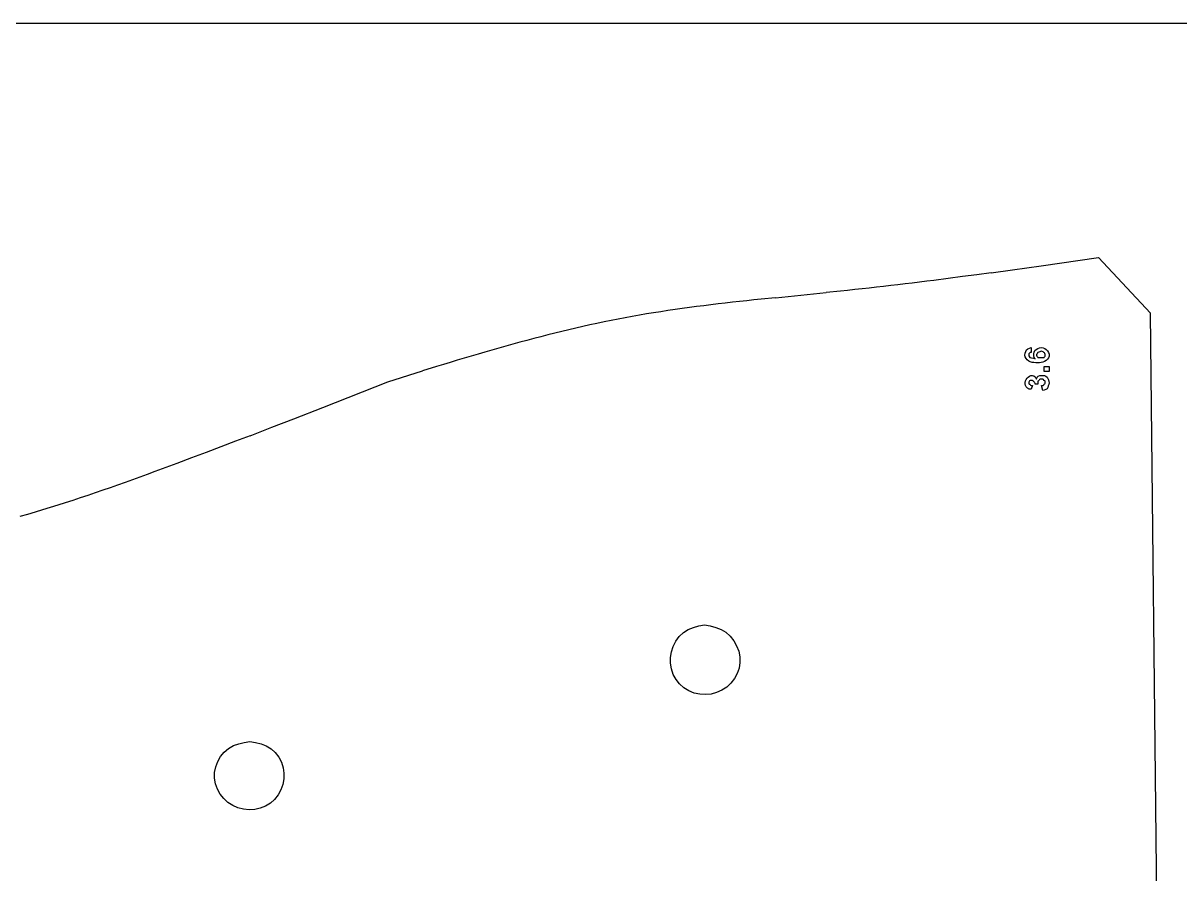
# Model space of a CAD drawing. Extents: x -314 to 250, y -186 to 186.
# Drawn here: x -41.6 to 34.5, y 130.2 to 186.1 of the extents above; entities that cross this region are included whole.
import ezdxf

# ---------------------------------------------------------------- set-up
doc = ezdxf.new("R2010")
doc.units = 0
doc.header["$MEASUREMENT"] = 0
doc.layers.get('0').update_dxf_attribs({"linetype": 'CONTINUOUS'})

msp = doc.modelspace()

# ---------------------------------------------------------------- linework, layer by layer
for p, q in [((-122.452, 186.124), (249.797, 186.124)), ((25.366, 170.166), (29.131, 170.706)), ((32.547, 167.042), (29.131, 170.706)), ((22.07, 169.705), (23.483, 169.9)), ((23.483, 169.9), (25.366, 170.166)), ((16.41, 168.971), (15.937, 168.915)), ((16.882, 169.029), (16.41, 168.971)), ((17.354, 169.087), (16.882, 169.029)), ((17.826, 169.146), (17.354, 169.087)), ((18.298, 169.206), (17.826, 169.146)), ((19.242, 169.327), (18.298, 169.206)), ((20.185, 169.451), (19.242, 169.327)), ((21.128, 169.577), (20.185, 169.451)), ((22.07, 169.705), (21.128, 169.577)), ((7.884, 168.066), (11.203, 168.397)), ((12.151, 168.494), (11.203, 168.397)), ((12.625, 168.543), (12.151, 168.494)), ((13.099, 168.594), (12.625, 168.543)), ((13.572, 168.645), (13.099, 168.594)), ((14.045, 168.697), (13.572, 168.645)), ((14.519, 168.75), (14.045, 168.697)), ((14.992, 168.804), (14.519, 168.75)), ((15.464, 168.859), (14.992, 168.804)), ((15.937, 168.915), (15.464, 168.859)), ((2.682, 167.479), (2.211, 167.417)), ((3.154, 167.54), (2.682, 167.479)), ((3.626, 167.598), (3.154, 167.54)), ((4.098, 167.655), (3.626, 167.598)), ((4.57, 167.71), (4.098, 167.655)), ((5.043, 167.764), (4.57, 167.71)), ((5.516, 167.817), (5.043, 167.764)), ((5.989, 167.868), (5.516, 167.817)), ((6.463, 167.919), (5.989, 167.868)), ((6.936, 167.968), (6.463, 167.919)), ((7.884, 168.066), (6.936, 167.968)), ((-2.008, 166.749), (-2.474, 166.66)), ((-1.542, 166.834), (-2.008, 166.749)), ((-1.074, 166.917), (-1.542, 166.834)), ((-0.607, 166.996), (-1.074, 166.917)), ((-0.138, 167.072), (-0.607, 166.996)), ((0.331, 167.146), (-0.138, 167.072)), ((0.8, 167.218), (0.331, 167.146)), ((1.27, 167.286), (0.8, 167.218)), ((1.74, 167.353), (1.27, 167.286)), ((2.211, 167.417), (1.74, 167.353)), ((33.046, 121.874), (32.547, 167.042)), ((-5.72, 165.957), (-6.182, 165.845)), ((-5.258, 166.065), (-5.72, 165.957)), ((-4.795, 166.171), (-5.258, 166.065)), ((-4.332, 166.275), (-4.795, 166.171)), ((-3.869, 166.375), (-4.332, 166.275)), ((-3.404, 166.473), (-3.869, 166.375)), ((-2.94, 166.568), (-3.404, 166.473)), ((-2.474, 166.66), (-2.94, 166.568)), ((-8.484, 165.256), (-8.943, 165.132)), ((-8.024, 165.378), (-8.484, 165.256)), ((-7.564, 165.498), (-8.024, 165.378)), ((-7.104, 165.616), (-7.564, 165.498)), ((-6.643, 165.732), (-7.104, 165.616)), ((-6.182, 165.845), (-6.643, 165.732)), ((-11.234, 164.486), (-11.691, 164.353)), ((-10.776, 164.618), (-11.234, 164.486)), ((-10.318, 164.749), (-10.776, 164.618)), ((-9.86, 164.878), (-10.318, 164.749)), ((-9.402, 165.006), (-9.86, 164.878)), ((-8.943, 165.132), (-9.402, 165.006)), ((24.295, 164.288), (24.31, 164.408)), ((24.31, 164.408), (24.354, 164.519)), ((24.354, 164.519), (24.388, 164.633)), ((24.388, 164.633), (24.492, 164.696)), ((24.492, 164.696), (24.602, 164.741)), ((24.63, 164.459), (24.555, 164.366)), ((24.602, 164.741), (24.712, 164.789)), ((24.712, 164.459), (24.63, 164.459)), ((24.712, 164.789), (24.712, 164.459)), ((24.881, 164.368), (24.889, 164.488)), ((24.889, 164.488), (24.938, 164.597)), ((24.938, 164.597), (25.033, 164.669)), ((25.033, 164.669), (25.142, 164.72)), ((25.118, 164.431), (25.095, 164.377)), ((25.149, 164.471), (25.118, 164.431)), ((25.142, 164.72), (25.251, 164.77)), ((25.212, 164.479), (25.149, 164.471)), ((25.266, 164.502), (25.212, 164.479)), ((25.251, 164.77), (25.369, 164.789)), ((25.317, 164.528), (25.266, 164.502)), ((25.375, 164.541), (25.317, 164.528)), ((25.369, 164.789), (25.489, 164.775)), ((25.432, 164.531), (25.375, 164.541)), ((25.485, 164.506), (25.432, 164.531)), ((25.532, 164.471), (25.485, 164.506)), ((25.489, 164.775), (25.598, 164.725)), ((25.574, 164.432), (25.532, 164.471)), ((25.611, 164.387), (25.574, 164.432)), ((25.598, 164.725), (25.69, 164.648)), ((25.69, 164.648), (25.773, 164.562)), ((25.773, 164.562), (25.842, 164.464)), ((25.842, 164.464), (25.876, 164.349)), ((-13.975, 163.669), (-14.431, 163.53)), ((-13.518, 163.808), (-13.975, 163.669)), ((-13.062, 163.946), (-13.518, 163.808)), ((-12.605, 164.082), (-13.062, 163.946)), ((-12.148, 164.218), (-12.605, 164.082)), ((-11.691, 164.353), (-12.148, 164.218)), ((24.313, 164.17), (24.295, 164.288)), ((24.369, 164.064), (24.313, 164.17)), ((24.447, 163.972), (24.369, 164.064)), ((24.538, 163.894), (24.447, 163.972)), ((24.644, 163.837), (24.538, 163.894)), ((24.555, 164.366), (24.554, 164.248)), ((24.554, 164.248), (24.61, 164.138)), ((24.61, 164.138), (24.724, 164.121)), ((24.759, 163.807), (24.644, 163.837)), ((24.724, 164.121), (24.845, 164.089)), ((24.88, 163.795), (24.759, 163.807)), ((24.845, 164.089), (24.962, 164.039)), ((24.999, 163.791), (24.88, 163.795)), ((24.884, 164.248), (24.881, 164.368)), ((24.904, 164.131), (24.884, 164.248)), ((24.962, 164.039), (24.904, 164.131)), ((25.119, 163.791), (24.999, 163.791)), ((25.056, 164.333), (25.048, 164.275)), ((25.048, 164.275), (25.073, 164.223)), ((25.095, 164.377), (25.056, 164.333)), ((25.073, 164.223), (25.111, 164.18)), ((25.111, 164.18), (25.129, 164.124)), ((25.239, 163.791), (25.119, 163.791)), ((25.129, 164.124), (25.298, 164.124)), ((25.359, 163.797), (25.239, 163.791)), ((25.298, 164.124), (25.546, 164.124)), ((25.477, 163.817), (25.359, 163.797)), ((25.588, 163.861), (25.477, 163.817)), ((25.546, 164.124), (25.583, 164.169)), ((25.583, 164.169), (25.613, 164.219)), ((25.687, 163.931), (25.588, 163.861)), ((25.632, 164.333), (25.611, 164.387)), ((25.613, 164.219), (25.63, 164.275)), ((25.63, 164.275), (25.632, 164.333)), ((25.771, 164.016), (25.687, 163.931)), ((25.84, 164.115), (25.771, 164.016)), ((25.875, 164.229), (25.84, 164.115)), ((25.876, 164.349), (25.875, 164.229)), ((-17.621, 162.54), (-15.343, 163.249)), ((-14.431, 163.53), (-15.343, 163.249)), ((24.509, 162.836), (24.587, 162.905)), ((24.587, 162.905), (24.678, 162.951)), ((24.678, 162.951), (24.782, 162.952)), ((24.782, 162.952), (24.878, 162.919)), ((24.878, 162.919), (24.957, 162.85)), ((25.096, 162.836), (25.169, 162.908)), ((25.169, 162.908), (25.264, 162.948)), ((25.264, 162.948), (25.367, 162.957)), ((25.367, 162.957), (25.47, 162.956)), ((25.47, 162.956), (25.573, 162.947)), ((25.546, 163.539), (25.879, 163.539)), ((25.546, 163.208), (25.546, 163.539)), ((25.879, 163.208), (25.546, 163.208)), ((25.573, 162.947), (25.669, 162.911)), ((25.669, 162.911), (25.745, 162.841)), ((25.879, 163.539), (25.879, 163.208)), ((-21.908, 160.849), (-17.621, 162.54)), ((24.297, 162.39), (24.298, 162.493)), ((24.321, 162.29), (24.297, 162.39)), ((24.298, 162.493), (24.319, 162.594)), ((24.319, 162.594), (24.369, 162.685)), ((24.382, 162.207), (24.321, 162.29)), ((24.369, 162.685), (24.436, 162.763)), ((24.464, 162.124), (24.382, 162.207)), ((24.436, 162.763), (24.509, 162.836)), ((24.499, 162.095), (24.464, 162.124)), ((24.547, 162.467), (24.545, 162.42)), ((24.545, 162.42), (24.566, 162.38)), ((24.549, 162.513), (24.547, 162.467)), ((24.567, 162.555), (24.549, 162.513)), ((24.566, 162.38), (24.615, 162.378)), ((24.596, 162.591), (24.567, 162.555)), ((24.63, 162.623), (24.596, 162.591)), ((24.615, 162.378), (24.642, 162.352)), ((24.712, 162.623), (24.63, 162.623)), ((24.642, 162.352), (24.66, 162.307)), ((24.66, 162.307), (24.705, 162.293)), ((24.705, 162.293), (24.753, 162.29)), ((24.755, 162.623), (24.712, 162.623)), ((24.798, 162.289), (24.712, 162.041)), ((24.753, 162.29), (24.798, 162.289)), ((24.796, 162.612), (24.755, 162.623)), ((24.832, 162.589), (24.796, 162.612)), ((24.863, 162.56), (24.832, 162.589)), ((24.892, 162.528), (24.863, 162.56)), ((24.919, 162.494), (24.892, 162.528)), ((24.941, 162.457), (24.919, 162.494)), ((24.954, 162.417), (24.941, 162.457)), ((24.963, 162.375), (24.954, 162.417)), ((24.957, 162.85), (25.02, 162.73)), ((25.129, 162.375), (24.963, 162.375)), ((25.02, 162.73), (25.055, 162.733)), ((25.055, 162.733), (25.096, 162.836)), ((25.131, 162.512), (25.129, 162.457)), ((25.129, 162.457), (25.129, 162.375)), ((25.138, 162.572), (25.131, 162.512)), ((25.176, 162.607), (25.138, 162.572)), ((25.222, 162.634), (25.176, 162.607)), ((25.244, 162.686), (25.222, 162.634)), ((25.299, 162.702), (25.244, 162.686)), ((25.356, 162.705), (25.299, 162.702)), ((25.41, 162.705), (25.356, 162.705)), ((25.38, 162.289), (25.435, 162.29)), ((25.463, 161.958), (25.38, 162.289)), ((25.468, 162.701), (25.41, 162.705)), ((25.435, 162.29), (25.494, 162.297)), ((25.52, 162.682), (25.468, 162.701)), ((25.494, 162.297), (25.53, 162.336)), ((25.541, 162.629), (25.52, 162.682)), ((25.53, 162.336), (25.556, 162.381)), ((25.59, 162.606), (25.541, 162.629)), ((25.556, 162.381), (25.61, 162.4)), ((25.624, 162.566), (25.59, 162.606)), ((25.61, 162.4), (25.631, 162.452)), ((25.631, 162.507), (25.624, 162.566)), ((25.631, 162.452), (25.631, 162.507)), ((25.745, 162.841), (25.801, 162.754)), ((25.808, 162.155), (25.75, 162.077)), ((25.801, 162.754), (25.842, 162.66)), ((25.826, 162.259), (25.808, 162.155)), ((25.859, 162.356), (25.826, 162.259)), ((25.842, 162.66), (25.871, 162.56)), ((25.879, 162.457), (25.859, 162.356)), ((25.871, 162.56), (25.879, 162.457)), ((24.536, 162.07), (24.499, 162.095)), ((24.578, 162.054), (24.536, 162.07)), ((24.622, 162.045), (24.578, 162.054)), ((24.667, 162.041), (24.622, 162.045)), ((24.712, 162.041), (24.667, 162.041)), ((25.564, 161.981), (25.463, 161.958)), ((25.656, 162.024), (25.564, 161.981)), ((25.75, 162.077), (25.656, 162.024)), ((-23.817, 160.101), (-21.908, 160.849)), ((-25.252, 159.543), (-23.817, 160.101)), ((-26.69, 158.987), (-25.252, 159.543)), ((-27.65, 158.619), (-28.612, 158.252)), ((-26.69, 158.987), (-27.65, 158.619)), ((-29.576, 157.887), (-30.542, 157.523)), ((-28.612, 158.252), (-29.576, 157.887)), ((-32.48, 156.803), (-32.967, 156.625)), ((-31.995, 156.983), (-32.48, 156.803)), ((-31.51, 157.162), (-31.995, 156.983)), ((-30.542, 157.523), (-31.51, 157.162)), ((-34.429, 156.093), (-34.918, 155.917)), ((-33.941, 156.27), (-34.429, 156.093)), ((-33.453, 156.447), (-33.941, 156.27)), ((-32.967, 156.625), (-33.453, 156.447)), ((-36.389, 155.398), (-36.881, 155.229)), ((-35.898, 155.57), (-36.389, 155.398)), ((-35.408, 155.743), (-35.898, 155.57)), ((-34.918, 155.917), (-35.408, 155.743)), ((-38.853, 154.572), (-39.348, 154.414)), ((-38.359, 154.733), (-38.853, 154.572)), ((-37.866, 154.896), (-38.359, 154.733)), ((-37.373, 155.061), (-37.866, 154.896)), ((-36.881, 155.229), (-37.373, 155.061)), ((-41.333, 153.816), (-41.831, 153.675)), ((-40.836, 153.96), (-41.333, 153.816)), ((-40.339, 154.108), (-40.836, 153.96)), ((-39.843, 154.26), (-40.339, 154.108)), ((-39.348, 154.414), (-39.843, 154.26)), ((1.821, 146.039), (2.131, 146.243)), ((2.131, 146.243), (2.474, 146.381)), ((2.474, 146.381), (2.839, 146.472)), ((2.839, 146.472), (3.215, 146.54)), ((3.215, 146.54), (3.591, 146.472)), ((3.591, 146.472), (3.956, 146.383)), ((3.956, 146.383), (4.302, 146.25)), ((4.302, 146.25), (4.618, 146.056)), ((1.151, 145.126), (1.325, 145.465)), ((1.325, 145.465), (1.55, 145.774)), ((1.55, 145.774), (1.821, 146.039)), ((4.618, 146.056), (4.898, 145.803)), ((4.898, 145.803), (5.135, 145.503)), ((5.135, 145.503), (5.324, 145.171)), ((0.971, 144.396), (1.032, 144.767)), ((1.032, 144.767), (1.151, 145.126)), ((5.324, 145.171), (5.458, 144.817)), ((5.458, 144.817), (5.533, 144.448)), ((0.971, 144.02), (0.971, 144.396)), ((1.034, 143.647), (0.971, 144.02)), ((5.542, 144.072), (5.484, 143.699)), ((5.533, 144.448), (5.542, 144.072)), ((1.157, 143.29), (1.034, 143.647)), ((1.338, 142.958), (1.157, 143.29)), ((5.362, 143.34), (5.181, 143.008)), ((5.484, 143.699), (5.362, 143.34)), ((1.572, 142.662), (1.338, 142.958)), ((1.854, 142.409), (1.572, 142.662)), ((2.173, 142.208), (1.854, 142.409)), ((4.669, 142.457), (4.353, 142.25)), ((4.948, 142.711), (4.669, 142.457)), ((5.181, 143.008), (4.948, 142.711)), ((2.522, 142.064), (2.173, 142.208)), ((2.891, 141.98), (2.522, 142.064)), ((3.268, 141.957), (2.891, 141.98)), ((3.643, 141.996), (3.268, 141.957)), ((4.008, 142.095), (3.643, 141.996)), ((4.353, 142.25), (4.008, 142.095)), ((-28.104, 138.42), (-27.785, 138.606)), ((-27.785, 138.606), (-27.44, 138.73)), ((-27.44, 138.73), (-27.076, 138.812)), ((-27.076, 138.812), (-26.703, 138.873)), ((-26.703, 138.873), (-26.329, 138.812)), ((-26.329, 138.812), (-25.966, 138.728)), ((-25.966, 138.728), (-25.622, 138.598)), ((-25.622, 138.598), (-25.31, 138.402)), ((-28.819, 137.557), (-28.629, 137.884)), ((-28.629, 137.884), (-28.388, 138.176)), ((-28.388, 138.176), (-28.104, 138.42)), ((-25.31, 138.402), (-25.035, 138.146)), ((-25.035, 138.146), (-24.808, 137.843)), ((-24.808, 137.843), (-24.633, 137.509)), ((-29.023, 136.839), (-28.952, 137.206)), ((-28.952, 137.206), (-28.819, 137.557)), ((-24.633, 137.509), (-24.517, 137.153)), ((-24.517, 137.153), (-24.46, 136.783)), ((-29.028, 136.465), (-29.023, 136.839)), ((-28.967, 136.096), (-29.028, 136.465)), ((-24.464, 136.409), (-24.53, 136.041)), ((-24.46, 136.783), (-24.464, 136.409)), ((-28.843, 135.741), (-28.967, 136.096)), ((-28.661, 135.413), (-28.843, 135.741)), ((-24.656, 135.687), (-24.838, 135.36)), ((-24.53, 136.041), (-24.656, 135.687)), ((-28.427, 135.12), (-28.661, 135.413)), ((-28.149, 134.869), (-28.427, 135.12)), ((-27.835, 134.665), (-28.149, 134.869)), ((-25.354, 134.82), (-25.672, 134.622)), ((-25.073, 135.068), (-25.354, 134.82)), ((-24.838, 135.36), (-25.073, 135.068)), ((-27.493, 134.513), (-27.835, 134.665)), ((-27.131, 134.415), (-27.493, 134.513)), ((-26.759, 134.376), (-27.131, 134.415)), ((-26.385, 134.398), (-26.759, 134.376)), ((-26.019, 134.481), (-26.385, 134.398)), ((-25.672, 134.622), (-26.019, 134.481))]:
    msp.add_line(p, q)

doc.saveas('drawing.dxf')
